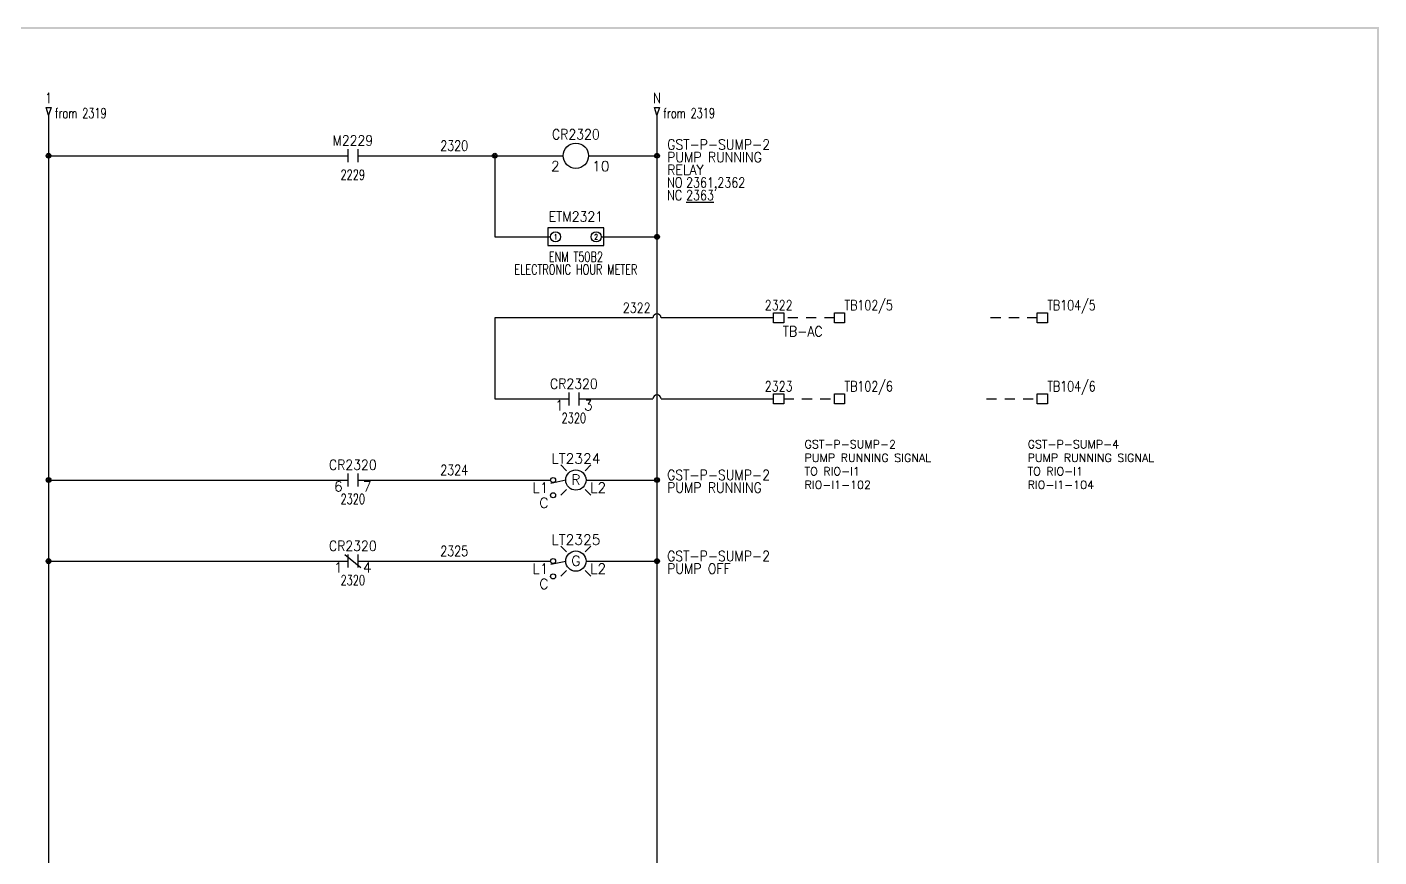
# Model space of a CAD drawing. Header units: inches. Extents: x 0 to 33.9, y 0 to 22.6.
# Drawn here: x 17.23 to 33.9, y 12.35 to 22.59 of the extents above; entities that cross this region are included whole.
import ezdxf
from ezdxf.enums import TextEntityAlignment as Align

# ---------------------------------------------------------------- set-up
doc = ezdxf.new("R2010")
doc.units = ezdxf.units.IN
doc.header["$MEASUREMENT"] = 0
doc.linetypes.add('HIDDEN2', pattern=[0.1875, 0.125, -0.0625])
for name, color, linetype in [('DESC', 150, 'Continuous'), ('MISC', 7, 'Continuous'), ('SYMS', 7, 'Continuous'), ('TAGS', 150, 'Continuous'), ('TERMS', 123, 'Continuous'), ('WIRENO', 72, 'Continuous'), ('WIREREF', 52, 'Continuous'), ('WIREREF_DEST', 52, 'Continuous'), ('WIRES', 7, 'Continuous'), ('XREF', 7, 'Continuous'), ('XREFCHILD', 134, 'Continuous')]:
    doc.layers.add(name, color=color, linetype=linetype)
doc.styles.get("Standard").update_dxf_attribs({"font": 'romans.shx'})
doc.styles.add('WD', font='romans.shx')

# ---------------------------------------------------------------- blocks, each defined once
blk = doc.blocks.new('S&L Title Block V2')
at = {"color": 2}
for points in [[(0, 22.587), (0.025, 22.562), (33.9, 22.587), (33.875, 22.562)], [(33.9, 22.587), (33.875, 22.562), (33.9, 0.012), (33.875, 0.012)]]:
    blk.add_trace(points, dxfattribs=at)
for tag, height, p in [('TITLE#1', 0.15, (31.11, 1.739)), ('TITLE#2', 0.1, (31.129, 1.58))]:
    blk.add_attdef(tag, text='', height=height).set_placement(p, align=Align.CENTER)
for tag, p, height in [('DRAWNBY', (28.968, 0.735), 0.1), ('SCALE', (30.644, 0.731), 0.1), ('CHKBY', (28.975, 0.429), 0.1), ('DATE', (30.653, 0.449), 0.1), ('SH#', (32.993, 0.197), 0.125)]:
    blk.add_attdef(tag, p, '', height=height)
blk.add_attdef('JOB#', text='', height=0.125).set_placement((32.83, 0.195), align=Align.RIGHT)
at = {"flags": 9}
blk.add_attdef('WD_TB', (0, 0), '', height=0.1, dxfattribs=at)
blk = doc.blocks.new('WDDOT')
for radius in [0.03, 0.0187, 0.00929]:
    blk.add_circle((0, 0), radius)
blk = doc.blocks.new('HCR21')
at = {"linetype": 'Continuous'}
for p, q in [((-0.062, 0.08), (-0.062, -0.08)), ((0.062, 0.08), (0.062, -0.08))]:
    blk.add_line(p, q, dxfattribs=at)
at = {"style": 'WD'}
for tag, width, p in [('INST', 0.7, (0, 0.451)), ('LOC', 0.7, (0, 0.281)), ('TAG2', 0.9, (0, 0.125)), ('DESC1', 0.7, (0, -0.449)), ('XREF', 0.7, (0, -0.297)), ('DESC2', 0.7, (0, -0.597)), ('DESC3', 0.7, (0, -0.744))]:
    blk.add_attdef(tag, text='', height=0.125, dxfattribs=dict(at, width=width)).set_placement(p, align=Align.CENTER)
for tag, p, height, flags in [('X4TERM01', (-0.062, 0), 0.0125, 1), ('X1TERM02', (0.062, 0), 0.0125, 1), ('FAMILY', (0.097, 0.053), 0.01, 9), ('CONTACT', (0.097, 0.036), 0.01, 1)]:
    blk.add_attdef(tag, p, '', height=height, dxfattribs=dict(at, flags=flags))
for tag, p in [('X2LINK', (0, 0.125)), ('X8LINK', (0, -0.125))]:
    blk.add_attdef(tag, p, '', height=0.01, dxfattribs=at)
at = {"linetype": 'Continuous', "style": 'WD', "flags": 8}
blk.add_attdef('TERM01', text='', height=0.125, dxfattribs=at).set_placement((-0.125, -0.016), align=Align.TOP_RIGHT)
blk.add_attdef('TERM02', text='', height=0.125, dxfattribs=at).set_placement((0.125, -0.016), align=Align.TOP_LEFT)
blk = doc.blocks.new('HCR1')
blk.add_circle((0, 0), 0.156)
at = {"style": 'WD'}
for tag, width, p in [('INST', 0.7, (0.006, 0.528)), ('LOC', 0.7, (0.006, 0.359)), ('TAG1', 0.9, (0, 0.202))]:
    blk.add_attdef(tag, text='', height=0.125, dxfattribs=dict(at, width=width)).set_placement(p, align=Align.CENTER)
at = {"style": 'WD', "flags": 9}
blk.add_attdef('FAMILY', text='', height=0.01, dxfattribs=at).set_placement((-0.005, 0.17), align=Align.CENTER)
at = {"style": 'WD'}
for tag, p, width in [('DESC1', (1.126, 0.076), 0.9), ('DESC2', (1.126, -0.081), 0.9), ('DESC3', (1.126, -0.237), 0.9), ('XREFNO', (1.359, -0.393), 0.8), ('XREFNC', (1.359, -0.549), 0.8)]:
    blk.add_attdef(tag, p, '', height=0.125, dxfattribs=dict(at, width=width))
at = {"style": 'WD', "flags": 1}
for tag, p in [('X4TERM01', (-0.156, 0)), ('X1TERM02', (0.156, 0))]:
    blk.add_attdef(tag, p, '', height=0.0125, dxfattribs=at)
at = {"linetype": 'Continuous', "style": 'WD', "flags": 9}
blk.add_attdef('ASSYCODE', text='', height=0.01, dxfattribs=at).set_placement((0, 0.125), align=Align.CENTER)
at = {"linetype": 'Continuous', "style": 'WD', "flags": 1}
for tag, p in [('MFG', (0, 0.14)), ('CAT', (0, 0.159))]:
    blk.add_attdef(tag, text='', height=0.01, dxfattribs=at).set_placement(p, align=Align.MIDDLE)
at = {"linetype": 'Continuous', "style": 'WD'}
blk.add_attdef('TERM01', text='', height=0.125, dxfattribs=at).set_placement((-0.2, -0.066), align=Align.TOP_RIGHT)
blk.add_attdef('TERM02', text='', height=0.125, dxfattribs=at).set_placement((0.2, -0.066), align=Align.TOP_LEFT)
at = {"style": 'WD', "width": 0.8, "flags": 8}
for tag, p in [('NO', (1.126, -0.393)), ('NC', (1.126, -0.549))]:
    blk.add_attdef(tag, p, '', height=0.125, dxfattribs=at)
blk = doc.blocks.new('HDV1T6')
for p, q in [((0.344, 0.109), (-0.344, 0.109)), ((-0.344, 0.109), (-0.344, -0.109)), ((0.344, -0.109), (0.344, 0.109)), ((-0.344, -0.109), (0.344, -0.109))]:
    blk.add_line(p, q)
for centre in [(-0.25, 0), (0.25, 0)]:
    blk.add_circle(centre, 0.0625)
at = {"style": 'WD'}
for tag, width, p in [('INST', 0.7, (0.006, 0.669)), ('LOC', 0.7, (0.006, 0.499)), ('RATING2', 0.7, (0, 0.343)), ('TAG1', 0.9, (0, 0.187)), ('DESC1', 0.7, (0, -0.309)), ('DESC2', 0.7, (0, -0.465)), ('XREF', 0.7, (0, -0.621))]:
    blk.add_attdef(tag, text='', height=0.125, dxfattribs=dict(at, width=width)).set_placement(p, align=Align.CENTER)
at = {"linetype": 'Continuous', "style": 'WD', "width": 0.8, "flags": 8}
for tag, p in [('TERM01', (-0.25, 0)), ('TERM02', (0.25, 0))]:
    blk.add_attdef(tag, text='', height=0.0625, dxfattribs=at).set_placement(p, align=Align.MIDDLE)
at = {"style": 'WD', "flags": 1}
for tag, p in [('X4TERM01', (-0.312, 0)), ('X2TERM01', (-0.25, 0.062)), ('X2TERM02', (0.25, 0.062)), ('X1TERM02', (0.312, 0)), ('X8TERM01', (-0.25, -0.062)), ('X8TERM02', (0.25, -0.062))]:
    blk.add_attdef(tag, p, '', height=0.0125, dxfattribs=at)
at = {"style": 'WD', "width": 0.7}
blk.add_attdef('RATING1', text='', height=0.125, dxfattribs=at).set_placement((0, 0), align=Align.MIDDLE)
at = {"linetype": 'Continuous', "style": 'WD', "flags": 9}
blk.add_attdef('ASSYCODE', text='', height=0.01, dxfattribs=at).set_placement((0, 0.094), align=Align.CENTER)
at = {"style": 'WD', "flags": 9}
blk.add_attdef('FAMILY', text='', height=0.01, dxfattribs=at).set_placement((-0.005, 0.154), align=Align.CENTER)
at = {"linetype": 'Continuous', "style": 'WD', "flags": 1}
for tag, p in [('MFG', (0, 0.125)), ('CAT', (0, 0.144))]:
    blk.add_attdef(tag, text='', height=0.01, dxfattribs=at).set_placement(p, align=Align.MIDDLE)
blk = doc.blocks.new('HLT1RP')
for p, q in [((-0.115, 0.115), (-0.186, 0.186)), ((0.115, 0.115), (0.186, 0.186)), ((-0.125, -0.003), (-0.31, -0.043)), ((-0.115, -0.115), (-0.186, -0.186)), ((0.115, -0.115), (0.186, -0.186))]:
    blk.add_line(p, q)
for centre, radius in [((-0.281, 0), 0.0312), ((0, 0), 0.125), ((-0.281, -0.188), 0.0312)]:
    blk.add_circle(centre, radius)
at = {"style": 'WD', "width": 0.7}
for tag, p in [('INST', (0.006, 0.528)), ('LOC', (0.006, 0.359))]:
    blk.add_attdef(tag, text='', height=0.125, dxfattribs=at).set_placement(p, align=Align.CENTER)
at = {"style": 'WD'}
for tag, p in [('TAG1', (0, 0.202)), ('COLOR', (0, -0.058))]:
    blk.add_attdef(tag, text='', height=0.125, dxfattribs=at).set_placement(p, align=Align.CENTER)
at = {"style": 'WD', "flags": 9}
blk.add_attdef('FAMILY', text='', height=0.01, dxfattribs=at).set_placement((-0.005, 0.161), align=Align.CENTER)
at = {"style": 'WD', "flags": 1}
for tag, p in [('X4TERM01', (-0.312, 0)), ('X1TERM02', (0.125, 0)), ('X4TERM03', (-0.312, -0.188))]:
    blk.add_attdef(tag, p, '', height=0.0125, dxfattribs=at)
at = {"linetype": 'Continuous', "style": 'WD', "flags": 9}
blk.add_attdef('ASSYCODE', text='', height=0.01, dxfattribs=at).set_placement((0, 0.1), align=Align.CENTER)
at = {"linetype": 'Continuous', "style": 'WD', "flags": 1}
for tag, p in [('MFG', (0, 0.121)), ('CAT', (0, 0.14))]:
    blk.add_attdef(tag, text='', height=0.01, dxfattribs=at).set_placement(p, align=Align.MIDDLE)
at = {"style": 'WD'}
for tag, p, width in [('DESC1', (1.125, 0), 0.9), ('WDTAGALT', (1.125, -0.312), 0.7)]:
    blk.add_attdef(tag, p, '', height=0.125, dxfattribs=dict(at, width=width))
at = {"linetype": 'Continuous', "style": 'WD', "flags": 8}
for tag, p in [('TERM01', (-0.338, -0.031)), ('TERM03', (-0.338, -0.219))]:
    blk.add_attdef(tag, text='', height=0.125, dxfattribs=at).set_placement(p, align=Align.TOP_RIGHT)
blk.add_attdef('TERM02', text='', height=0.125, dxfattribs=at).set_placement((0.175, -0.031), align=Align.TOP_LEFT)
at = {"style": 'WD', "width": 0.9}
blk.add_attdef('DESC2', text='', height=0.125, dxfattribs=at).set_placement((1.125, -0.031), align=Align.TOP_LEFT)
blk = doc.blocks.new('HLT1GP')
for p, q in [((-0.115, 0.115), (-0.186, 0.186)), ((0.115, 0.115), (0.186, 0.186)), ((-0.125, -0.003), (-0.31, -0.043)), ((-0.115, -0.115), (-0.186, -0.186)), ((0.115, -0.115), (0.186, -0.186))]:
    blk.add_line(p, q)
for centre, radius in [((-0.281, 0), 0.0312), ((0, 0), 0.125), ((-0.281, -0.188), 0.0312)]:
    blk.add_circle(centre, radius)
at = {"style": 'WD', "width": 0.7}
for tag, p in [('INST', (0.006, 0.528)), ('LOC', (0.006, 0.359))]:
    blk.add_attdef(tag, text='', height=0.125, dxfattribs=at).set_placement(p, align=Align.CENTER)
at = {"style": 'WD'}
for tag, p in [('TAG1', (0, 0.202)), ('COLOR', (0, -0.058))]:
    blk.add_attdef(tag, text='', height=0.125, dxfattribs=at).set_placement(p, align=Align.CENTER)
at = {"style": 'WD', "flags": 9}
blk.add_attdef('FAMILY', text='', height=0.01, dxfattribs=at).set_placement((-0.005, 0.161), align=Align.CENTER)
at = {"style": 'WD', "flags": 1}
for tag, p in [('X4TERM01', (-0.312, 0)), ('X1TERM02', (0.125, 0)), ('X4TERM03', (-0.312, -0.188))]:
    blk.add_attdef(tag, p, '', height=0.0125, dxfattribs=at)
at = {"linetype": 'Continuous', "style": 'WD', "flags": 9}
blk.add_attdef('ASSYCODE', text='', height=0.01, dxfattribs=at).set_placement((0, 0.099), align=Align.CENTER)
at = {"linetype": 'Continuous', "style": 'WD', "flags": 1}
for tag, p in [('MFG', (0, 0.121)), ('CAT', (0, 0.14))]:
    blk.add_attdef(tag, text='', height=0.01, dxfattribs=at).set_placement(p, align=Align.MIDDLE)
at = {"style": 'WD'}
for tag, p, width in [('DESC1', (1.125, 0), 0.9), ('WDTAGALT', (1.125, -0.312), 0.7)]:
    blk.add_attdef(tag, p, '', height=0.125, dxfattribs=dict(at, width=width))
at = {"linetype": 'Continuous', "style": 'WD', "flags": 8}
for tag, p in [('TERM01', (-0.338, -0.031)), ('TERM03', (-0.338, -0.219))]:
    blk.add_attdef(tag, text='', height=0.125, dxfattribs=at).set_placement(p, align=Align.TOP_RIGHT)
blk.add_attdef('TERM02', text='', height=0.125, dxfattribs=at).set_placement((0.175, -0.031), align=Align.TOP_LEFT)
at = {"style": 'WD', "width": 0.9}
blk.add_attdef('DESC2', text='', height=0.125, dxfattribs=at).set_placement((1.125, -0.031), align=Align.TOP_LEFT)
blk = doc.blocks.new('HCR22')
at = {"linetype": 'Continuous'}
for p, q in [((-0.1, 0.08), (0.1, -0.08)), ((-0.062, 0.08), (-0.062, -0.08)), ((0.062, 0.08), (0.062, -0.08))]:
    blk.add_line(p, q, dxfattribs=at)
at = {"style": 'WD'}
for tag, width, p in [('INST', 0.7, (0, 0.451)), ('LOC', 0.7, (0, 0.281)), ('TAG2', 0.9, (0, 0.125)), ('DESC1', 0.7, (0, -0.449)), ('XREF', 0.7, (0, -0.297)), ('DESC2', 0.7, (0, -0.597)), ('DESC3', 0.7, (0, -0.744))]:
    blk.add_attdef(tag, text='', height=0.125, dxfattribs=dict(at, width=width)).set_placement(p, align=Align.CENTER)
for tag, p, height, flags in [('X4TERM01', (-0.062, 0), 0.0125, 1), ('X1TERM02', (0.062, 0), 0.0125, 1), ('FAMILY', (0.097, 0.036), 0.01, 9), ('CONTACT', (0.097, 0.02), 0.01, 1)]:
    blk.add_attdef(tag, p, '', height=height, dxfattribs=dict(at, flags=flags))
for tag, p in [('X2LINK', (0, 0.125)), ('X8LINK', (0, -0.125))]:
    blk.add_attdef(tag, p, '', height=0.01, dxfattribs=at)
at = {"linetype": 'Continuous', "style": 'WD', "flags": 8}
blk.add_attdef('TERM01', text='', height=0.125, dxfattribs=at).set_placement((-0.125, -0.016), align=Align.TOP_RIGHT)
blk.add_attdef('TERM02', text='', height=0.125, dxfattribs=at).set_placement((0.125, -0.016), align=Align.TOP_LEFT)
blk = doc.blocks.new('HT0W01')
for p, q in [((-0.062, 0.062), (0.062, 0.062)), ((-0.062, -0.062), (-0.062, 0.062)), ((0.062, 0.062), (0.062, -0.062)), ((0.062, -0.062), (-0.062, -0.062))]:
    blk.add_line(p, q)
at = {"style": 'WD'}
for tag, p, width in [('INST', (0.062, 0.42), 0.7), ('LOC', (0.062, 0.25), 0.7), ('DESC1', (0.05, -0.385), 0.8)]:
    blk.add_attdef(tag, p, '', height=0.125, dxfattribs=dict(at, width=width))
at = {"linetype": 'Continuous', "style": 'WD', "width": 0.8, "flags": 8}
blk.add_attdef('WIRENO', text='', height=0.125, dxfattribs=at).set_placement((0, 0.094), align=Align.CENTER)
at = {"style": 'WD', "flags": 1}
for tag, p, height in [('X4TERM01', (-0.062, 0), 0.0125), ('X4TERMDESC01', (-0.055, -0.023), 0.025), ('X2TERMDESC01', (-0.006, 0.029), 0.025), ('STRIPSEQ', (0, 0), 0.00125), ('X2TERM01', (0, 0.062), 0.0125), ('X1TERMDESC01', (0.039, 0.007), 0.025), ('X1TERM01', (0.062, 0), 0.0125), ('LINKTERM', (0, -0.002), 0.00125), ('X8TERM01', (0, -0.062), 0.0125), ('X8TERMDESC01', (0, -0.054), 0.025)]:
    blk.add_attdef(tag, p, '', height=height, dxfattribs=at)
at = {"linetype": 'Continuous', "style": 'WD'}
for tag, p, height, width, flags in [('TAGSTRIP', (0.05, -0.229), 0.125, 0.9, 8), ('CAT', (0.213, -0.406), 0.109, 0.8, 1), ('DESC2', (0.05, -0.541), 0.125, 0.8, 8), ('DESC3', (0.05, -0.698), 0.125, 0.8, 8)]:
    blk.add_attdef(tag, p, '', height=height, dxfattribs=dict(at, width=width, flags=flags))
at = {"linetype": 'Continuous', "style": 'WD', "width": 0.8, "flags": 1}
blk.add_attdef('MFG', text='', height=0.109, dxfattribs=at).set_placement((0.088, -0.406), align=Align.RIGHT)
at = {"style": 'WD', "width": 0.7, "flags": 1}
blk.add_attdef('ASSYCODE', (0.062, -0.281), '', height=0.01, dxfattribs=at)
blk = doc.blocks.new('HT1001')
for p, q in [((-0.062, 0.062), (0.062, 0.062)), ((-0.062, -0.062), (-0.062, 0.062)), ((0.062, 0.062), (0.062, -0.062)), ((0.062, -0.062), (-0.062, -0.062))]:
    blk.add_line(p, q)
at = {"style": 'WD'}
for tag, p, width in [('INST', (0.062, 0.42), 0.7), ('LOC', (0.062, 0.25), 0.7), ('DESC1', (0.05, -0.385), 0.8)]:
    blk.add_attdef(tag, p, '', height=0.125, dxfattribs=dict(at, width=width))
at = {"linetype": 'Continuous', "style": 'WD'}
for tag, p, height, width, flags in [('TERM01', (0.062, 0.094), 0.125, 0.8, 8), ('TAGSTRIP', (0.05, -0.229), 0.125, 0.9, 8), ('CAT', (0.213, -0.406), 0.109, 0.8, 1), ('DESC2', (0.05, -0.541), 0.125, 0.8, 8), ('DESC3', (0.05, -0.698), 0.125, 0.8, 8)]:
    blk.add_attdef(tag, p, '', height=height, dxfattribs=dict(at, width=width, flags=flags))
at = {"style": 'WD', "flags": 1}
for tag, p, height in [('X4TERM01', (-0.062, 0), 0.0125), ('X4TERMDESC01', (-0.055, -0.023), 0.025), ('X2TERMDESC01', (-0.006, 0.029), 0.025), ('STRIPSEQ', (0, 0), 0.00125), ('X2TERM01', (0, 0.062), 0.0125), ('X2PIN01', (0.033, 0.084), 0.0125), ('X1TERMDESC01', (0.039, 0.007), 0.025), ('X1TERM01', (0.062, 0), 0.0125), ('X1PIN01', (0.087, 0.016), 0.0125), ('X4PIN01', (-0.114, -0.038), 0.0125), ('LINKTERM', (0, -0.002), 0.00125), ('X8TERM01', (0, -0.062), 0.0125), ('X8TERMDESC01', (0, -0.054), 0.025), ('X8PIN01', (0.026, -0.096), 0.0125)]:
    blk.add_attdef(tag, p, '', height=height, dxfattribs=at)
at = {"linetype": 'Continuous', "style": 'WD', "width": 0.8, "flags": 1}
blk.add_attdef('MFG', text='', height=0.109, dxfattribs=at).set_placement((0.088, -0.406), align=Align.RIGHT)
at = {"style": 'WD', "width": 0.7, "flags": 1}
blk.add_attdef('ASSYCODE', (0.062, -0.281), '', height=0.01, dxfattribs=at)
blk = doc.blocks.new('HA1D2')
blk.add_lwpolyline([(0, 0.094), (0.031, 0.094), (0, 0), (-0.031, 0.094), (0, 0.094)])
at = {"style": 'WD', "width": 0.8, "flags": 8}
blk.add_attdef('WIRENO', text='', height=0.125, dxfattribs=at).set_placement((0, 0.15), align=Align.CENTER)
at = {"style": 'WD', "flags": 1}
for tag, p in [('X8TERM01', (0, 0)), ('SIGCODE', (0.026, 0.066))]:
    blk.add_attdef(tag, p, '', height=0.01, dxfattribs=at)
at = {"style": 'WD', "width": 0.7}
for tag, p in [('XREF', (0.077, -0.037)), ('DESC1', (0.077, -0.206))]:
    blk.add_attdef(tag, p, '', height=0.125, dxfattribs=at)
blk = doc.blocks.new('WD_WNH')
at = {"linetype": 'Continuous', "style": 'WD', "width": 0.8}
blk.add_attdef('WIRENO', text='', height=0.125, dxfattribs=at).set_placement((0, 0.062), align=Align.CENTER)
at = {"style": 'WD', "flags": 1}
for tag, p in [('W01USER', (0, 0.078)), ('W02USER', (0, 0.07)), ('W03USER', (0, 0.062)), ('W04USER', (0, 0.055)), ('W05USER', (0, 0.047)), ('W06USER', (0, 0.039)), ('W07USER', (0, 0.031)), ('W08USER', (0, 0.023)), ('W09USER', (0, 0.016)), ('W10USER', (0, 0.008))]:
    blk.add_attdef(tag, text='', height=0.005, dxfattribs=at).set_placement(p, align=Align.CENTER)

msp = doc.modelspace()

# ---------------------------------------------------------------- linework, layer by layer
at = {"layer": 'WIRES'}
for p, q in [((17.5, 21.5), (17.5, 2.5)), ((25, 21.5), (25, 2.5)), ((17.5, 21), (21.188, 21)), ((21.312, 21), (23.844, 21)), ((23, 21), (23, 20)), ((24.156, 21), (25, 21)), ((23, 20), (23.688, 20)), ((24.312, 20), (25, 20)), ((24.95, 19), (23, 19)), ((23, 19), (23, 18)), ((26.438, 19), (25.05, 19)), ((23, 18), (23.913, 18)), ((24.038, 18), (24.95, 18)), ((25.05, 18), (26.438, 18)), ((17.5, 17), (21.188, 17)), ((21.312, 17), (23.688, 17)), ((24.125, 17), (25, 17)), ((17.5, 16), (21.188, 16)), ((21.312, 16), (23.688, 16)), ((24.125, 16), (25, 16))]:
    msp.add_line(p, q, dxfattribs=at)
at = {"layer": 'WIRES', "linetype": 'HIDDEN2'}
for p, q in [((27.188, 19), (26.562, 19)), ((29.688, 19), (29.062, 19)), ((26.562, 18), (27.188, 18)), ((29.062, 18), (29.688, 18))]:
    msp.add_line(p, q, dxfattribs=at)
at = {"layer": 'WIRES'}
for centre in [(25, 19), (25, 18)]:
    msp.add_arc(centre, 0.05, 0, 180, dxfattribs=at)

# ---------------------------------------------------------------- block references
msp.add_blockref('S&L Title Block V2', (0, 0))
at = {"layer": 'SYMS'}
ref = msp.add_blockref('HA1D2', (17.5, 21.5), dxfattribs=at)
ref.add_attrib('WIRENO', '1', dxfattribs={"layer": 'WIREREF_DEST', "height": 0.125, "style": 'WD', "width": 0.8, "flags": 8}).set_placement((17.5, 21.65), align=Align.CENTER)
ref.add_attrib('XREF', 'from 2319', (17.577, 21.463), dxfattribs={"layer": 'XREF', "height": 0.125, "style": 'WD', "width": 0.7})
ref = msp.add_blockref('HA1D2', (25, 21.5), dxfattribs=at)
ref.add_attrib('WIRENO', 'N', dxfattribs={"layer": 'WIREREF_DEST', "height": 0.125, "style": 'WD', "width": 0.8, "flags": 8}).set_placement((25, 21.65), align=Align.CENTER)
ref.add_attrib('XREF', 'from 2319', (25.077, 21.463), dxfattribs={"layer": 'XREF', "height": 0.125, "style": 'WD', "width": 0.7})
ref = msp.add_blockref('HCR21', (21.25, 21), dxfattribs=at)
ref.add_attrib('XREF', '2229', dxfattribs={"layer": 'XREFCHILD', "height": 0.125, "style": 'WD', "width": 0.7}).set_placement((21.25, 20.703), align=Align.CENTER)
ref.add_attrib('TAG2', 'M2229', dxfattribs={"layer": 'TAGS', "height": 0.125, "style": 'WD', "width": 0.9}).set_placement((21.25, 21.125), align=Align.CENTER)
ref = msp.add_blockref('HCR1', (24, 21), dxfattribs=at)
ref.add_attrib('DESC3', 'RELAY', (25.126, 20.763), dxfattribs={"layer": 'DESC', "height": 0.125, "style": 'WD', "width": 0.9})
ref.add_attrib('NC', 'NC', (25.126, 20.451), dxfattribs={"layer": 'MISC', "height": 0.125, "style": 'WD', "width": 0.8, "flags": 8})
ref.add_attrib('NO', 'NO', (25.126, 20.607), dxfattribs={"layer": 'MISC', "height": 0.125, "style": 'WD', "width": 0.8, "flags": 8})
ref.add_attrib('TERM02', '10', dxfattribs={"layer": 'TERMS', "linetype": 'Continuous', "height": 0.125, "style": 'WD'}).set_placement((24.2, 20.934), align=Align.TOP_LEFT)
ref.add_attrib('TERM01', '2', dxfattribs={"layer": 'TERMS', "linetype": 'Continuous', "height": 0.125, "style": 'WD'}).set_placement((23.8, 20.934), align=Align.TOP_RIGHT)
ref.add_attrib('XREFNC', '%%u2363%%u', (25.359, 20.451), dxfattribs={"layer": 'XREF', "height": 0.125, "style": 'WD', "width": 0.8})
ref.add_attrib('XREFNO', '2361,2362', (25.359, 20.607), dxfattribs={"layer": 'XREF', "height": 0.125, "style": 'WD', "width": 0.8})
ref.add_attrib('DESC2', 'PUMP RUNNING', (25.126, 20.919), dxfattribs={"layer": 'DESC', "height": 0.125, "style": 'WD', "width": 0.9})
ref.add_attrib('DESC1', 'GST-P-SUMP-2', (25.126, 21.076), dxfattribs={"layer": 'DESC', "height": 0.125, "style": 'WD', "width": 0.9})
ref.add_attrib('TAG1', 'CR2320', dxfattribs={"layer": 'TAGS', "height": 0.125, "style": 'WD', "width": 0.9}).set_placement((24, 21.202), align=Align.CENTER)
for p in [(17.5, 21), (23, 21), (25, 21), (25, 20), (17.5, 17), (25, 17), (17.5, 16), (25, 16)]:
    msp.add_blockref('WDDOT', p, dxfattribs=at)
ref = msp.add_blockref('HDV1T6', (24, 20), dxfattribs=at)
ref.add_attrib('DESC1', 'ENM T50B2', dxfattribs={"layer": 'DESC', "height": 0.125, "style": 'WD', "width": 0.7}).set_placement((24, 19.691), align=Align.CENTER)
ref.add_attrib('DESC2', 'ELECTRONIC HOUR METER', dxfattribs={"layer": 'DESC', "height": 0.125, "style": 'WD', "width": 0.7}).set_placement((24, 19.535), align=Align.CENTER)
ref.add_attrib('TERM02', '2', dxfattribs={"layer": 'TERMS', "linetype": 'Continuous', "height": 0.0625, "style": 'WD', "width": 0.8, "flags": 8}).set_placement((24.25, 20), align=Align.MIDDLE)
ref.add_attrib('TERM01', '1', dxfattribs={"layer": 'TERMS', "linetype": 'Continuous', "height": 0.0625, "style": 'WD', "width": 0.8, "flags": 8}).set_placement((23.75, 20), align=Align.MIDDLE)
ref.add_attrib('TAG1', 'ETM2321', dxfattribs={"layer": 'TAGS', "height": 0.125, "style": 'WD', "width": 0.9}).set_placement((24, 20.187), align=Align.CENTER)
ref = msp.add_blockref('HT0W01', (26.5, 19), dxfattribs=at)
ref.add_attrib('WIRENO', '2322', dxfattribs={"layer": 'WIREREF', "linetype": 'Continuous', "height": 0.125, "style": 'WD', "width": 0.8, "flags": 8}).set_placement((26.5, 19.094), align=Align.CENTER)
ref.add_attrib('TAGSTRIP', 'TB-AC', (26.55, 18.771), dxfattribs={"layer": 'TAGS', "linetype": 'Continuous', "height": 0.125, "style": 'WD', "width": 0.9, "flags": 8})
ref = msp.add_blockref('HT1001', (27.25, 19), dxfattribs=at)
ref.add_attrib('TERM01', 'TB102/5', (27.312, 19.094), dxfattribs={"layer": 'TERMS', "linetype": 'Continuous', "height": 0.125, "style": 'WD', "width": 0.8, "flags": 8})
ref = msp.add_blockref('HT1001', (29.75, 19), dxfattribs=at)
ref.add_attrib('TERM01', 'TB104/5', (29.812, 19.094), dxfattribs={"layer": 'TERMS', "linetype": 'Continuous', "height": 0.125, "style": 'WD', "width": 0.8, "flags": 8})
ref = msp.add_blockref('HCR21', (23.975, 18), dxfattribs=at)
ref.add_attrib('TERM02', '3', dxfattribs={"layer": 'TERMS', "linetype": 'Continuous', "height": 0.125, "style": 'WD', "flags": 8}).set_placement((24.1, 17.984), align=Align.TOP_LEFT)
ref.add_attrib('TERM01', '1', dxfattribs={"layer": 'TERMS', "linetype": 'Continuous', "height": 0.125, "style": 'WD', "flags": 8}).set_placement((23.85, 17.984), align=Align.TOP_RIGHT)
ref.add_attrib('XREF', '2320', dxfattribs={"layer": 'XREFCHILD', "height": 0.125, "style": 'WD', "width": 0.7}).set_placement((23.975, 17.703), align=Align.CENTER)
ref.add_attrib('TAG2', 'CR2320', dxfattribs={"layer": 'TAGS', "height": 0.125, "style": 'WD', "width": 0.9}).set_placement((23.975, 18.125), align=Align.CENTER)
ref = msp.add_blockref('HT0W01', (26.5, 18), dxfattribs=at)
ref.add_attrib('WIRENO', '2323', dxfattribs={"layer": 'WIREREF', "linetype": 'Continuous', "height": 0.125, "style": 'WD', "width": 0.8, "flags": 8}).set_placement((26.5, 18.094), align=Align.CENTER)
ref = msp.add_blockref('HT1001', (27.25, 18), dxfattribs=at)
ref.add_attrib('TERM01', 'TB102/6', (27.312, 18.094), dxfattribs={"layer": 'TERMS', "linetype": 'Continuous', "height": 0.125, "style": 'WD', "width": 0.8, "flags": 8})
ref = msp.add_blockref('HT1001', (29.75, 18), dxfattribs=at)
ref.add_attrib('TERM01', 'TB104/6', (29.812, 18.094), dxfattribs={"layer": 'TERMS', "linetype": 'Continuous', "height": 0.125, "style": 'WD', "width": 0.8, "flags": 8})
ref = msp.add_blockref('HCR21', (21.25, 17), dxfattribs=at)
ref.add_attrib('TERM02', '7', dxfattribs={"layer": 'TERMS', "linetype": 'Continuous', "height": 0.125, "style": 'WD', "flags": 8}).set_placement((21.375, 16.984), align=Align.TOP_LEFT)
ref.add_attrib('TERM01', '6', dxfattribs={"layer": 'TERMS', "linetype": 'Continuous', "height": 0.125, "style": 'WD', "flags": 8}).set_placement((21.125, 16.984), align=Align.TOP_RIGHT)
ref.add_attrib('XREF', '2320', dxfattribs={"layer": 'XREFCHILD', "height": 0.125, "style": 'WD', "width": 0.7}).set_placement((21.25, 16.703), align=Align.CENTER)
ref.add_attrib('TAG2', 'CR2320', dxfattribs={"layer": 'TAGS', "height": 0.125, "style": 'WD', "width": 0.9}).set_placement((21.25, 17.125), align=Align.CENTER)
ref = msp.add_blockref('HLT1RP', (24, 17), dxfattribs=at)
ref.add_attrib('TERM03', 'C', dxfattribs={"layer": 'TERMS', "linetype": 'Continuous', "height": 0.125, "style": 'WD', "flags": 8}).set_placement((23.662, 16.781), align=Align.TOP_RIGHT)
ref.add_attrib('DESC2', 'PUMP RUNNING', dxfattribs={"layer": 'DESC', "height": 0.125, "style": 'WD', "width": 0.9}).set_placement((25.125, 16.969), align=Align.TOP_LEFT)
ref.add_attrib('DESC1', 'GST-P-SUMP-2', (25.125, 17), dxfattribs={"layer": 'DESC', "height": 0.125, "style": 'WD', "width": 0.9})
ref.add_attrib('TERM02', 'L2', dxfattribs={"layer": 'TERMS', "linetype": 'Continuous', "height": 0.125, "style": 'WD', "flags": 8}).set_placement((24.175, 16.969), align=Align.TOP_LEFT)
ref.add_attrib('TERM01', 'L1', dxfattribs={"layer": 'TERMS', "linetype": 'Continuous', "height": 0.125, "style": 'WD', "flags": 8}).set_placement((23.662, 16.969), align=Align.TOP_RIGHT)
ref.add_attrib('TAG1', 'LT2324', dxfattribs={"layer": 'TAGS', "height": 0.125, "style": 'WD'}).set_placement((24, 17.202), align=Align.CENTER)
ref.add_attrib('COLOR', 'R', dxfattribs={"layer": 'MISC', "height": 0.125, "style": 'WD'}).set_placement((24, 16.942), align=Align.CENTER)
ref = msp.add_blockref('HCR22', (21.25, 16), dxfattribs=at)
ref.add_attrib('XREF', '2320', dxfattribs={"layer": 'XREFCHILD', "height": 0.125, "style": 'WD', "width": 0.7}).set_placement((21.25, 15.703), align=Align.CENTER)
ref.add_attrib('TERM02', '4', dxfattribs={"layer": 'TERMS', "linetype": 'Continuous', "height": 0.125, "style": 'WD', "flags": 8}).set_placement((21.375, 15.984), align=Align.TOP_LEFT)
ref.add_attrib('TERM01', '1', dxfattribs={"layer": 'TERMS', "linetype": 'Continuous', "height": 0.125, "style": 'WD', "flags": 8}).set_placement((21.125, 15.984), align=Align.TOP_RIGHT)
ref.add_attrib('TAG2', 'CR2320', dxfattribs={"layer": 'TAGS', "height": 0.125, "style": 'WD', "width": 0.9}).set_placement((21.25, 16.125), align=Align.CENTER)
ref = msp.add_blockref('HLT1GP', (24, 16), dxfattribs=at)
ref.add_attrib('TERM03', 'C', dxfattribs={"layer": 'TERMS', "linetype": 'Continuous', "height": 0.125, "style": 'WD', "flags": 8}).set_placement((23.662, 15.781), align=Align.TOP_RIGHT)
ref.add_attrib('DESC2', 'PUMP OFF', dxfattribs={"layer": 'DESC', "height": 0.125, "style": 'WD', "width": 0.9}).set_placement((25.125, 15.969), align=Align.TOP_LEFT)
ref.add_attrib('DESC1', 'GST-P-SUMP-2', (25.125, 16), dxfattribs={"layer": 'DESC', "height": 0.125, "style": 'WD', "width": 0.9})
ref.add_attrib('TERM02', 'L2', dxfattribs={"layer": 'TERMS', "linetype": 'Continuous', "height": 0.125, "style": 'WD', "flags": 8}).set_placement((24.175, 15.969), align=Align.TOP_LEFT)
ref.add_attrib('TERM01', 'L1', dxfattribs={"layer": 'TERMS', "linetype": 'Continuous', "height": 0.125, "style": 'WD', "flags": 8}).set_placement((23.662, 15.969), align=Align.TOP_RIGHT)
ref.add_attrib('TAG1', 'LT2325', dxfattribs={"layer": 'TAGS', "height": 0.125, "style": 'WD'}).set_placement((24, 16.202), align=Align.CENTER)
ref.add_attrib('COLOR', 'G', dxfattribs={"layer": 'MISC', "height": 0.125, "style": 'WD'}).set_placement((24, 15.942), align=Align.CENTER)
at = {"layer": 'WIRENO'}
ref = msp.add_blockref('WD_WNH', (22.5, 21), dxfattribs=at)
ref.add_attrib('WIRENO', '2320', dxfattribs={"linetype": 'Continuous', "height": 0.125, "style": 'WD', "width": 0.8}).set_placement((22.5, 21.062), align=Align.CENTER)
ref = msp.add_blockref('WD_WNH', (24.75, 19), dxfattribs=at)
ref.add_attrib('WIRENO', '2322', dxfattribs={"linetype": 'Continuous', "height": 0.125, "style": 'WD', "width": 0.8}).set_placement((24.75, 19.062), align=Align.CENTER)
ref = msp.add_blockref('WD_WNH', (22.5, 17), dxfattribs=at)
ref.add_attrib('WIRENO', '2324', dxfattribs={"linetype": 'Continuous', "height": 0.125, "style": 'WD', "width": 0.8}).set_placement((22.5, 17.062), align=Align.CENTER)
ref = msp.add_blockref('WD_WNH', (22.5, 16), dxfattribs=at)
ref.add_attrib('WIRENO', '2325', dxfattribs={"linetype": 'Continuous', "height": 0.125, "style": 'WD', "width": 0.8}).set_placement((22.5, 16.062), align=Align.CENTER)

# ---------------------------------------------------------------- texts
at = {"linetype": 'HIDDEN2', "char_height": 0.1, "attachment_point": 1}
for s, insert in [('GST-P-SUMP-2\\PPUMP RUNNING SIGNAL\\PTO RIO-I1\\PRIO-I1-102', (26.819, 17.491)), ('GST-P-SUMP-4\\PPUMP RUNNING SIGNAL\\PTO RIO-I1\\PRIO-I1-104', (29.569, 17.491))]:
    msp.add_mtext_dynamic_manual_height_columns(s, width=1.93089, gutter_width=0.5, heights=[0], dxfattribs=dict(at, insert=insert))

doc.saveas('drawing.dxf')
